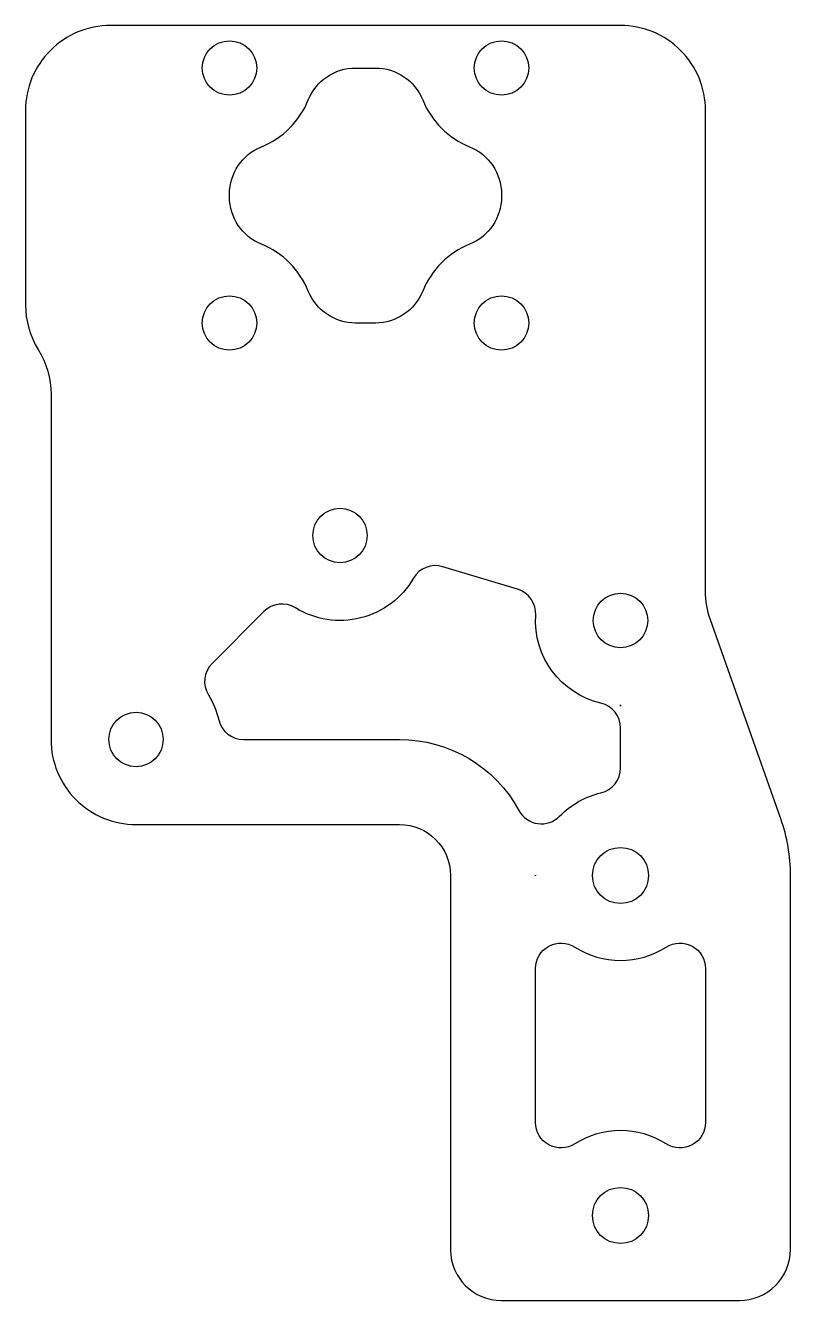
# Model space of a CAD drawing. Header units: millimetres. Extents: x 645.8 to 690.8, y 251.8 to 326.8.
import ezdxf

# ---------------------------------------------------------------- set-up
doc = ezdxf.new("R2010")
doc.units = ezdxf.units.MM
doc.layers.get('0').update_dxf_attribs({"linetype": 'CONTINUOUS'})

msp = doc.modelspace()

# ---------------------------------------------------------------- linework, layer by layer
for points in [[(685.844, 321.766, 0.414214), (680.844, 326.766), (650.844, 326.766, 0.414214), (645.844, 321.766), (645.844, 316.766), (645.844, 310.337, 0.139595), (646.594, 307.703, -0.139594), (647.344, 305.069), (647.344, 284.766, 0.414214), (652.344, 279.766), (667.844, 279.766, -0.414212), (670.844, 276.766), (670.844, 254.745, 0.412126), (673.843, 251.766), (687.843, 251.766, 0.414214), (690.843, 254.766), (690.843, 276.766, 0.085152), (690.272, 280.099), (686.13, 291.815, -0.085146), (685.844, 293.481), (685.844, 316.766)], [(671.969, 313.901, 0.203231), (669.209, 311.141, -0.305615), (666.427, 309.266), (665.26, 309.266, -0.305615), (662.479, 311.141, 0.203231), (659.719, 313.901, -0.305615), (657.844, 316.682), (657.844, 316.85, -0.305615), (659.719, 319.631, 0.203231), (662.479, 322.391, -0.305615), (665.26, 324.266), (666.428, 324.266, -0.305615), (669.209, 322.391, 0.203231), (671.969, 319.631, -0.305615), (673.844, 316.85), (673.844, 316.682, -0.305615)], [(661.719, 292.51, 0.34754), (659.871, 292.294), (656.816, 289.238, 0.34754), (656.6, 287.39, -0.080085), (657.209, 285.92, 0.34754), (658.668, 284.766), (667.844, 284.766, -0.274821), (674.872, 280.587, 0.505078), (677.264, 280.257, -0.142244), (679.69, 281.631, 0.34754), (680.844, 283.091), (680.844, 285.441, 0.34754), (679.69, 286.901, -0.364817), (675.854, 292.072, 0.34754), (674.792, 293.6), (670.396, 294.932, 0.34754), (668.665, 294.251, -0.42168)], [(680.878, 286.766, 0.001678), (680.81, 286.766, 0.003356)], [(675.844, 276.742, 0.00148), (675.844, 276.79, 0.002368)], [(675.843, 262.243), (675.844, 271.289, -0.592453), (678.151, 272.553, 0.292221), (683.536, 272.553, -0.592453), (685.844, 271.289), (685.843, 262.243, -0.592453), (683.536, 260.979, 0.292221), (678.151, 260.979, -0.592453)]]:
    msp.add_lwpolyline(points, format="xyb", close=True)
for centre, radius in [((657.844, 324.266, 0), 1.6), ((673.844, 324.266, 0), 1.6), ((657.844, 309.266, 0), 1.6), ((673.844, 309.266, 0), 1.6), ((664.344, 296.766, 0), 1.6), ((680.844, 291.766, 0), 1.6), ((652.344, 284.766, 0), 1.6), ((680.844, 276.766, 0), 1.65), ((680.843, 256.766, 0), 1.65)]:
    msp.add_circle(centre, radius)

doc.saveas('drawing.dxf')
